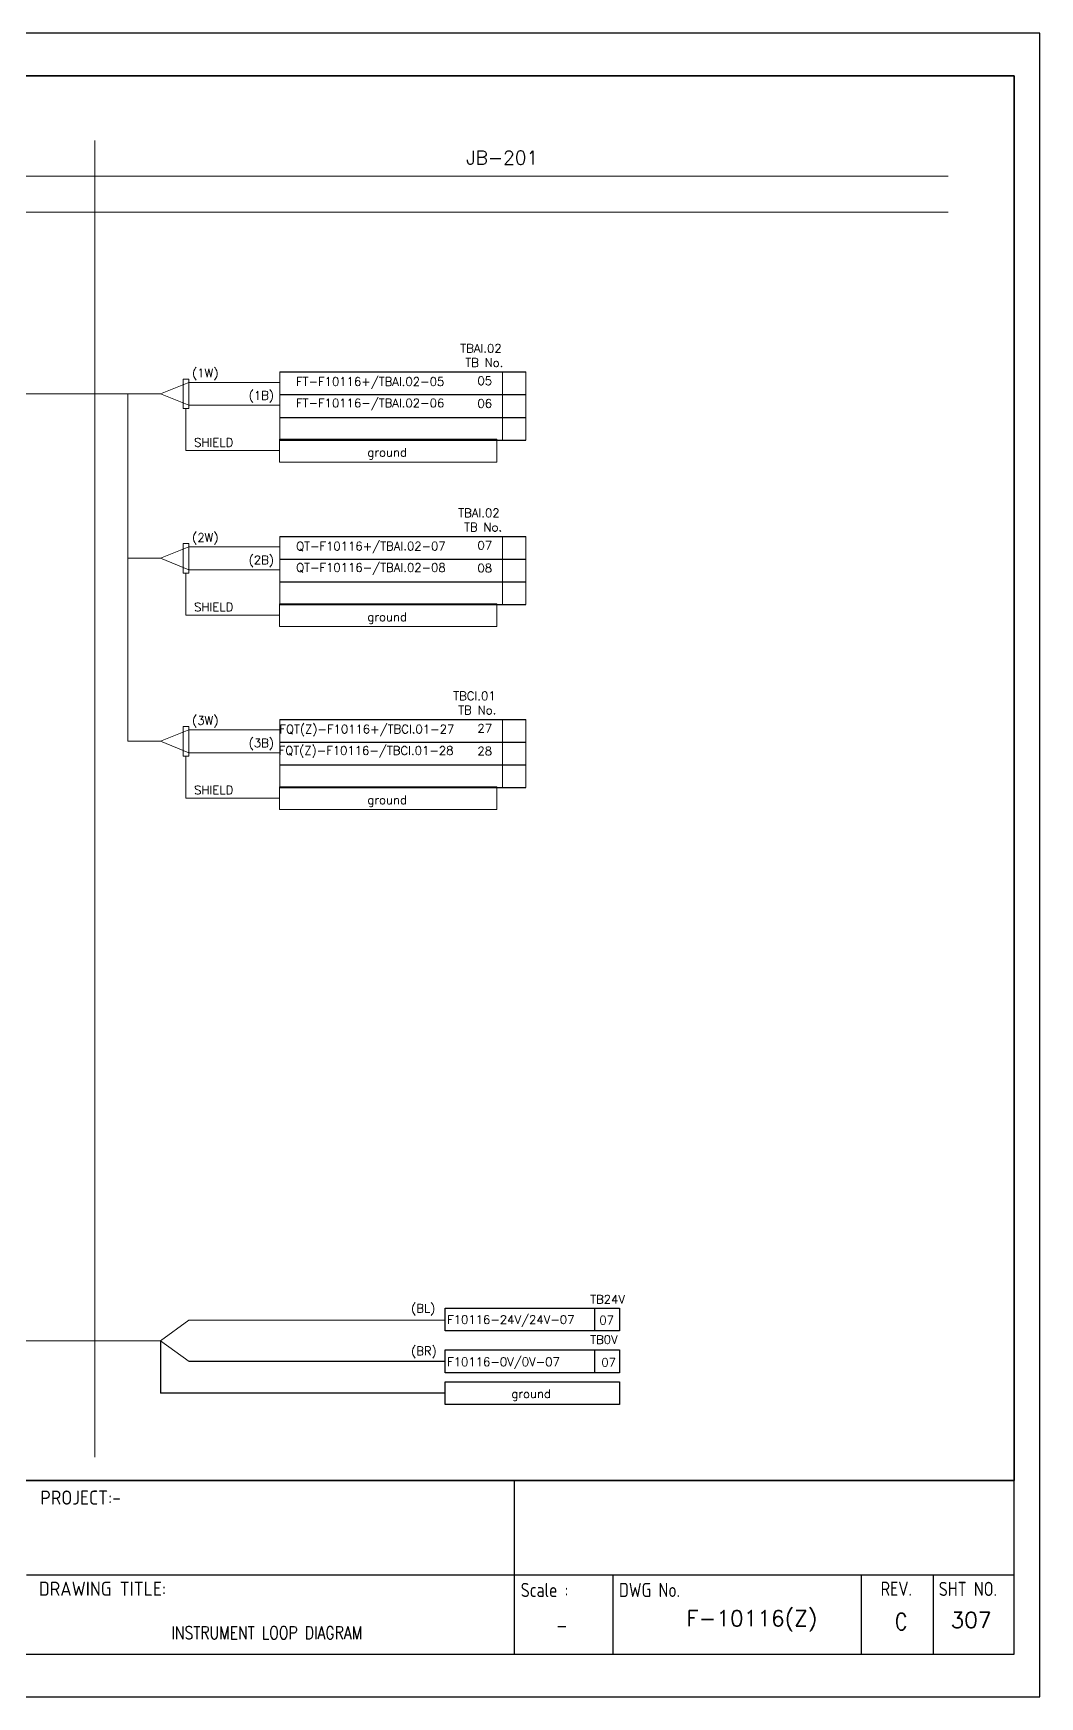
# Model space of a CAD drawing. Header units: millimetres. Extents: x -14942 to 24072, y -50285 to 2207.
# Drawn here: x 3958.9 to 4135.9, y -4897.6 to -4605.1 of the extents above; entities that cross this region are included whole.
import ezdxf
from ezdxf.enums import TextEntityAlignment as Align

# ---------------------------------------------------------------- set-up
doc = ezdxf.new("R2010")
doc.units = ezdxf.units.MM
doc.header["$MEASUREMENT"] = 0
doc.layers.get('0').update_dxf_attribs({"linetype": 'CONTINUOUS'})
for name, color, linetype in [('BORDER', 3, 'CONTINUOUS'), ('INSTRU', 4, 'CONTINUOUS'), ('INSTRUMENT', 1, 'CONTINUOUS'), ('LINE', 3, 'CONTINUOUS'), ('TEXT', 2, 'CONTINUOUS')]:
    doc.layers.add(name, color=color, linetype=linetype)
doc.styles.add('52049_PAPER A4$0$ISO Proportional', font='isocp.shx')
doc.styles.add('52049_PAPER A4$0$ROMANS', font='isocp.shx')
doc.styles.add('52049_PAPER A4$0$Romans-title', font='romans.shx')
doc.styles.add('ROMANS', font='romans')

# ---------------------------------------------------------------- blocks, each defined once
blk = doc.blocks.new('A$C089E5181')
at = {"color": 3}
for p, q in [((-415.5, 38.01102467920009), (-4.5, 38.01102467920009)), ((-92.37721470600763, 38.01102467920009), (-92.37721470600763, 7.5)), ((-178.1571537117534, 21.46341368650064), (-4.5, 21.46341368650064)), ((-75.06399077095921, 21.46341368650064), (-75.06399077095921, 7.5)), ((-31.39884190612065, 21.46341368650064), (-31.39884190612065, 7.5)), ((-18.75264737722091, 21.46341368650064), (-18.75264737722091, 7.5))]:
    blk.add_line(p, q, dxfattribs=at)
at = {"color": 7}
for p, q in [((-4.5, 38.01102467920009), (-96.37604298136966, 38.01102467920009)), ((-92.37721470600763, 38.01102467920009), (-92.37721470600763, 19.85144711202247))]:
    blk.add_line(p, q, dxfattribs=at)
blk.add_lwpolyline([(0, 0), (0, 292.5), (-423, 292.5), (-423, 0)], close=True, dxfattribs=at)
blk.add_lwpolyline([(-415.5, 285), (-4.5, 285), (-4.5, 38.01102467920009), (-415.5, 38.01102467920009)], close=True)
at = {"color": 3}
blk.add_lwpolyline([(-4.5, 7.5), (-4.5, 285), (-415.5, 285), (-415.5, 7.5)], close=True, dxfattribs=at)
at = {"color": 2, "style": '52049_PAPER A4$0$ISO Proportional'}
for s, p in [('PROJECT:-', (-168.6123091134518, 35.01940862212268)), ('DRAWING TITLE:', (-164.7751842086609, 18.99052187840971))]:
    blk.add_text(s, height=2.482141648893433, dxfattribs=at).set_placement(p, align=Align.MIDDLE_CENTER)
at = {"color": 2}
for s, height, style, width, p in [('Scale :', 2.482141648893433, '52049_PAPER A4$0$ROMANS', 0.9, (-87.05653888411462, 18.77690795006038)), ('DWG No.', 2.482141648893433, '52049_PAPER A4$0$ROMANS', 0.9, (-68.60706583554293, 18.77690795006038)), ('REV.', 2.482141648893433, '52049_PAPER A4$0$ROMANS', 0.9, (-25.21417280279093, 18.99118680108131)), ('SHT NO.', 2.482141648893433, '52049_PAPER A4$0$ROMANS', 0.9, (-12.63751743322746, 18.95773219993953)), ('C', 3, '52049_PAPER A4$0$Romans-title', 0.8, (-24.35546561425872, 13.2091133059057)), ('-', 2.25, '52049_PAPER A4$0$Romans-title', 0.8, (-84.00171463200058, 12.48234870082888))]:
    blk.add_text(s, height=height, dxfattribs=dict(at, style=style, width=width)).set_placement(p, align=Align.MIDDLE_CENTER)
at = {"layer": 'TEXT', "style": 'ROMANS', "width": 0.8}
blk.add_text('INSTRUMENT LOOP DIAGRAM ', height=2.25, dxfattribs=at).set_placement((-135.2671842088803, 11.24391406229461), align=Align.MIDDLE_CENTER)
blk = doc.blocks.new('Box')
at = {"layer": 'INSTRU', "color": 7, "lineweight": 13}
for p, q in [((660.4839982986996, -1853.291653918805), (660.4841292836882, -1865.258428875166)), ((699.5925877817936, -1853.291268522421), (699.5926554159541, -1865.257976980983)), ((703.7217972308172, -1853.291227831044), (703.7219330746993, -1865.25792926769))]:
    blk.add_line(p, q, dxfattribs=at)
at = {"layer": 'INSTRUMENT', "color": 7}
for p, q in [((660.4839982986996, -1853.291653918805), (703.721797230819, -1853.291227831044)), ((660.4840419603624, -1857.280578904258), (703.7218433215039, -1857.280079296811)), ((660.4840856220253, -1861.269503889712), (703.7218894130365, -1861.269004282236)), ((660.4841292836882, -1865.258428875166), (703.7219330746993, -1865.25792926769))]:
    blk.add_line(p, q, dxfattribs=at)
blk = doc.blocks.new('AA')
at = {"layer": 'INSTRU', "color": 7, "lineweight": 13}
for p, q in [((660.4021676151028, -1836.057760631104), (674.5160240601713, -1836.060799072338)), ((660.4021676151028, -1836.057760631104), (660.4021676151028, -1840.057760631104)), ((667.7112587363599, -1836.060799934927), (698.6044242317803, -1836.060852794079)), ((698.6044242317803, -1836.060852794079), (698.6044242317803, -1840.060852794079)), ((660.4120553014836, -1840.060853557869), (698.6044242317803, -1840.060852794079))]:
    blk.add_line(p, q, dxfattribs=at)
at = {"layer": 'TEXT', "color": 7, "lineweight": 13, "style": 'ROMANS'}
blk.add_text('ground', height=1.5, dxfattribs=at).set_placement((675.8598741686915, -1839.098743272963))
blk = doc.blocks.new('OO')
at = {"layer": 'INSTRUMENT', "color": 7}
blk.add_line((715.8587117721249, -2010.203788104585), (715.8587117721249, -2014.19098285334), dxfattribs=at)
blk.add_lwpolyline([(689.5920582065505, -2010.203788104585), (720.2564631815117, -2010.203788104585), (720.2564631815117, -2014.19098285334), (689.5920582065505, -2014.19098285334)], close=True, dxfattribs=at)
blk = doc.blocks.new('444')
at = {"layer": 'INSTRUMENT', "color": 7}
blk.add_lwpolyline([(850.7115561014759, -1511.739019290066), (881.3759610764371, -1511.739019290066), (881.3759610764371, -1515.726214038821), (850.7115561014759, -1515.726214038821)], close=True, dxfattribs=at)
at = {"layer": 'TEXT', "color": 7, "lineweight": 13, "style": 'ROMANS'}
blk.add_text('ground', height=1.5, dxfattribs=at).set_placement((862.3418498707521, -1514.566594483824))

msp = doc.modelspace()

# ---------------------------------------------------------------- linework, layer by layer
at = {"layer": 'BORDER', "color": 7, "lineweight": 13, "ltscale": 2.5}
msp.add_line((3969.740210478036, -4623.947236806543), (3969.740210478036, -4855.483699275276), dxfattribs=at)
at = {"layer": 'BORDER', "color": 7, "lineweight": 13}
for p, q in [((3733.710210478035, -4630.247236806543), (4119.740210478035, -4630.247236806543)), ((3733.710210478035, -4636.547236806542), (4119.740210478035, -4636.547236806542))]:
    msp.add_line(p, q, dxfattribs=at)
at = {"layer": 'INSTRUMENT', "color": 7}
for p, q in [((3981.267521550761, -4835.046771093483), (3981.267521550761, -4844.250499606256)), ((4031.331216739962, -4838.675256581887), (3986.317920353606, -4838.675256581887)), ((4031.330527791387, -4844.250499606256), (3981.267521550761, -4844.250499606256))]:
    msp.add_line(p, q, dxfattribs=at)
at = {"layer": 'LINE', "color": 7, "lineweight": 13}
for p, q in [((3981.258949971767, -4668.506245200014), (3986.258949971767, -4666.506245200014)), ((3986.258949971767, -4665.906245200013), (3985.258949971767, -4665.906245200013)), ((3985.258949971767, -4665.906245200013), (3985.258949971767, -4671.106245200013)), ((3986.258949971767, -4665.906245200013), (3986.258949971767, -4671.106245200013)), ((4002.198109274561, -4666.506245200014), (3986.258949971767, -4666.506245200014)), ((3819.424557591676, -4668.506245200014), (3981.258949971767, -4668.506245200014)), ((3975.546440273229, -4729.611075503663), (3975.546440273229, -4668.506245200014)), ((3981.258949971767, -4668.506245200014), (3986.258949971767, -4670.506245200014)), ((3986.258949971767, -4671.106245200013), (3985.258949971767, -4671.106245200013)), ((3985.758949971767, -4671.106245200013), (3985.758949971767, -4678.506245200014)), ((4002.198109274561, -4670.506245200014), (3986.258949971767, -4670.506245200014)), ((4002.198109274561, -4678.506245200014), (3985.758949971767, -4678.506245200014)), ((3981.258949971767, -4697.437711479042), (3975.546440273229, -4697.437711479042)), ((3981.258949971767, -4697.437711479042), (3986.258949971767, -4695.437711479042)), ((3981.258949971767, -4697.437711479042), (3986.258949971767, -4699.437711479042)), ((3986.258949971767, -4694.837711479042), (3985.258949971767, -4694.837711479042)), ((3985.258949971767, -4694.837711479042), (3985.258949971767, -4700.037711479043)), ((3986.258949971767, -4694.837711479042), (3986.258949971767, -4700.037711479043)), ((4002.198109274561, -4695.437711479042), (3986.258949971767, -4695.437711479042)), ((3986.258949971767, -4700.037711479043), (3985.258949971767, -4700.037711479043)), ((3985.758949971767, -4700.037711479043), (3985.758949971767, -4707.437711479042)), ((4002.198109274561, -4699.437711479042), (3986.258949971767, -4699.437711479042)), ((4002.198109274561, -4707.437711479042), (3985.758949971767, -4707.437711479042)), ((3975.546440273229, -4729.611075503663), (3981.258949971767, -4729.611075503663)), ((3981.258949971767, -4729.611075503663), (3986.258949971767, -4727.611075503663)), ((3981.258949971767, -4729.611075503663), (3986.258949971767, -4731.611075503663)), ((3985.258949971767, -4727.011075503663), (3985.258949971767, -4732.211075503663)), ((3986.258949971767, -4727.011075503663), (3985.258949971767, -4727.011075503663)), ((3986.258949971767, -4727.011075503663), (3986.258949971767, -4732.211075503663)), ((4002.198109274561, -4727.611075503663), (3986.258949971767, -4727.611075503663)), ((3986.258949971767, -4732.211075503663), (3985.258949971767, -4732.211075503663)), ((3985.758949971767, -4732.211075503663), (3985.758949971767, -4739.611075503663)), ((4002.198109274561, -4731.611075503663), (3986.258949971767, -4731.611075503663)), ((4002.198109274561, -4739.611075503663), (3985.758949971767, -4739.611075503663)), ((3981.267521550761, -4835.046771093483), (3986.267521550761, -4831.387367221474)), ((4031.286610539459, -4831.386125033177), (3986.267521550761, -4831.386125033177)), ((3981.258949971767, -4835.037521965194), (3911.516212859218, -4835.037521965194)), ((3986.312275878678, -4838.676347231868), (3981.267521550761, -4835.046771093483))]:
    msp.add_line(p, q, dxfattribs=at)

# ---------------------------------------------------------------- block references
at = {"layer": 'INSTRUMENT', "color": 1}
for name, p in [('Box', (3341.793537834329, -2811.378921540466)), ('AA', (3341.795941659459, -2840.44848456891)), ('Box', (3341.793537834329, -2840.310387819495)), ('AA', (3341.795941659459, -2869.379950847938)), ('Box', (3341.793537834329, -2872.483751844115)), ('AA', (3341.795941659459, -2901.553314872558)), ('OO', (3341.722682554855, -2819.077454351679)), ('OO', (3341.731164016872, -2826.439495258174))]:
    msp.add_blockref(name, p, dxfattribs=at)
at = {"layer": 'INSTRUMENT', "color": 7}
msp.add_blockref('444', (3180.618971689911, -3330.517882941813), dxfattribs=at)
at = {"layer": 'LINE', "color": 7, "lineweight": 13}
msp.add_blockref('A$C089E5181', (4135.850862158733, -4897.613017498734), dxfattribs=at)

# ---------------------------------------------------------------- texts
at = {"layer": 'TEXT', "color": 7, "lineweight": 13, "style": 'ROMANS'}
for s, height, p in [('JB-201', 2.4, (4035.032377345467, -4628.175922143003)), ('TBAI.02', 1.5, (4033.980113517557, -4661.270932078256)), ('TB No.', 1.5, (4034.870747349703, -4663.771454906049)), ('(1W)', 1.5, (3986.84685837526, -4665.593463934135)), ('FT-F10116+/TBAI.02-05', 1.5, (4005.122208862611, -4667.111241545798)), ('(1B)', 1.5, (3996.788731298015, -4669.544189400639)), ('05', 1.5, (4037.005416760895, -4666.973423251353)), ('FT-F10116-/TBAI.02-06', 1.5, (4005.122249987691, -4670.880641686073)), ('06', 1.5, (4037.005460422559, -4670.962348236807)), ('SHIELD', 1.5, (3987.194055457492, -4677.815197169117)), ('TBAI.02', 1.5, (4033.622392718646, -4690.202398357285)), ('TB No.', 1.5, (4034.655764049903, -4692.702921185078)), ('(2W)', 1.5, (3986.84685837526, -4694.524930213164)), ('QT-F10116+/TBAI.02-07', 1.5, (4005.122543162125, -4696.042707820965)), ('07', 1.5, (4037.005751060409, -4695.90488952652)), ('(2B)', 1.5, (3996.788731298015, -4698.475655679667)), ('QT-F10116-/TBAI.02-08', 1.5, (4005.122584287205, -4699.81210796124)), ('08', 1.5, (4037.005794722073, -4699.893814511974)), ('SHIELD', 1.5, (3987.194055457492, -4706.746663448146)), ('TBCI.01', 1.5, (4032.750899370511, -4722.375741371127)), ('TB No.', 1.5, (4033.61617501826, -4724.87626419892)), ('(3W)', 1.5, (3986.84685837526, -4726.698294237784)), ('FQT(Z)-F10116+/TBCI.01-27', 1.5, (4002.189995443478, -4728.21607184129)), ('27', 1.5, (4037.006122819652, -4728.078253546844)), ('(3B)', 1.5, (3996.788731298015, -4730.649019704289)), ('FQT(Z)-F10116-/TBCI.01-28', 1.5, (4002.058711815816, -4731.985471981565)), ('28', 1.5, (4037.006166481316, -4732.067178532298)), ('SHIELD', 1.5, (3987.194055457492, -4738.920027472766)), ('(BL)', 1.5, (4025.338922377674, -4830.056621666175)), ('TB24V', 1.5, (4056.829271344779, -4828.474916275924)), ('F10116-24V/24V-07', 1.5, (4031.680361334713, -4832.055498425844)), ('TB0V', 1.5, (4056.829271344779, -4835.568311058284)), ('(BR)', 1.5, (4025.338922377674, -4837.557488037372)), ('F10116-0V/0V-07', 1.5, (4031.680361334713, -4839.470858556519)), ('F-10116(Z)', 2.8, (4073.725851958143, -4885.221216535387))]:
    msp.add_text(s, height=height, dxfattribs=at).set_placement(p)
for s, height, p in [('07', 1.5, (4059.700727270267, -4831.39592964695)), ('07', 1.5, (4060.075557415111, -4838.811289777625)), ('307', 2.8, (4123.78415248297, -4884.119739337233))]:
    msp.add_text(s, height=height, dxfattribs=at).set_placement(p, align=Align.MIDDLE)

doc.saveas('drawing.dxf')
